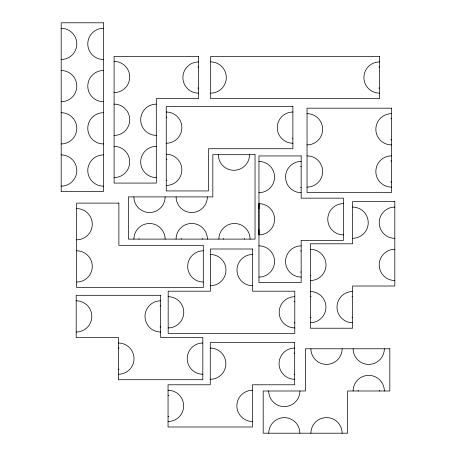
<?xml version="1.0" encoding="UTF-8"?>
<svg xmlns="http://www.w3.org/2000/svg" width="456" height="456" viewBox="0 0 456 456"><rect width="100%" height="100%" fill="white"/><g stroke="black" fill="none" stroke-linecap="round" stroke-linejoin="round"><path stroke-width="0.68" d="M258.951 234.88L258.962 203.644A15.618 15.618 0 0 1 274.575 219.268A15.618 15.618 0 0 1 258.951 234.88L258.957 229.813M258.957 208.711L258.962 203.644M268.692 390.991L268.692 391.402A15.618 15.618 0 0 0 284.225 406.609A15.618 15.618 0 0 0 299.911 391.561L299.917 390.991M310.906 348.783L310.901 349.171A15.618 15.618 0 0 0 326.41 364.395A15.618 15.618 0 0 0 342.12 349.376L342.125 348.783M176.107 196.901L176.107 197.226A15.618 15.618 0 0 0 191.554 212.513A15.618 15.618 0 0 0 207.32 197.556L207.332 196.901M138.96 239.109L138.966 238.625M353.109 348.783L353.109 348.897A15.618 15.618 0 0 0 368.345 364.395A15.618 15.618 0 0 0 384.317 349.649L384.34 348.783M394.816 207.081L393.95 207.104A15.618 15.618 0 0 0 379.204 223.075A15.618 15.618 0 0 0 394.702 238.317L394.816 238.311M76.671 250.811L76.87 250.806A15.618 15.618 0 0 1 92.289 266.127A15.618 15.618 0 0 1 77.457 282.019L76.671 282.036M310.399 275.458L310.906 275.447M156.3 104.145L155.644 104.156A15.618 15.618 0 0 0 140.682 119.922A15.618 15.618 0 0 0 155.975 135.369L156.3 135.369M394.816 249.295L394.223 249.301A15.618 15.618 0 0 0 379.198 265.01A15.618 15.618 0 0 0 394.429 280.52L394.816 280.52M352.608 291.509L352.038 291.509A15.618 15.618 0 0 0 336.99 307.196A15.618 15.618 0 0 0 352.197 322.728L352.608 322.728M294.798 296.702L294.234 296.708A15.618 15.618 0 0 0 279.18 312.388A15.618 15.618 0 0 0 294.382 327.927L294.798 327.927M103.392 112.712L102.856 112.717A15.618 15.618 0 0 0 87.774 128.37A15.618 15.618 0 0 0 102.948 143.936L103.392 143.936M307.042 113.675L307.469 113.675A15.618 15.618 0 0 1 322.66 129.225A15.618 15.618 0 0 1 307.589 144.894L307.042 144.894M168.053 390.279L168.503 390.279A15.618 15.618 0 0 1 183.665 405.851A15.618 15.618 0 0 1 168.577 421.498L168.053 421.498M352.608 207.087L353.098 207.087A15.618 15.618 0 0 1 368.226 222.699A15.618 15.618 0 0 1 353.098 238.306L352.608 238.306M258.957 245.864L259.498 245.864A15.618 15.618 0 0 1 274.575 261.522A15.618 15.618 0 0 1 259.396 277.083L258.957 277.083M76.198 300.8L76.728 300.806A15.618 15.618 0 0 1 91.816 316.447A15.618 15.618 0 0 1 76.654 332.025L76.198 332.025M307.042 155.884L307.64 155.889A15.618 15.618 0 0 1 322.66 171.604A15.618 15.618 0 0 1 307.424 187.108L307.042 187.108M114.091 61.383L114.741 61.389A15.618 15.618 0 0 1 129.709 77.155A15.618 15.618 0 0 1 114.422 92.608L114.091 92.608M292.433 138.128L292.883 138.134M166.252 117.078L166.748 117.089M343.374 203.65L343.134 203.644A15.618 15.618 0 0 0 327.761 219.011A15.618 15.618 0 0 0 342.633 234.863L343.374 234.874M166.252 112.016L167.038 112.034A15.618 15.618 0 0 1 181.87 127.925A15.618 15.618 0 0 1 166.451 143.247L166.252 143.241M156.3 146.353L156.083 146.353A15.618 15.618 0 0 0 140.687 161.692A15.618 15.618 0 0 0 155.536 177.566L156.3 177.578M301.165 161.441L300.949 161.435A15.618 15.618 0 0 0 285.553 176.78A15.618 15.618 0 0 0 300.401 192.649L301.165 192.666M103.392 70.503L103.216 70.498A15.618 15.618 0 0 0 87.78 85.802A15.618 15.618 0 0 0 102.589 101.711L103.392 101.728M210.683 61.913L211.504 61.93A15.618 15.618 0 0 1 226.301 77.856A15.618 15.618 0 0 1 210.843 93.144L210.683 93.144M165.123 196.901L165.123 197.112A15.618 15.618 0 0 1 149.785 212.513A15.618 15.618 0 0 1 133.91 197.665L133.899 196.901M250.093 239.109L250.087 238.454A15.618 15.618 0 0 0 234.321 223.491A15.618 15.618 0 0 0 218.869 238.779L218.869 239.109M384.334 390.991L384.334 390.501A15.618 15.618 0 0 0 368.722 375.373A15.618 15.618 0 0 0 353.115 390.501L353.115 390.991M391.459 139.838A10.551 10.551 0 0 1 390.798 139.815M390.798 118.754A10.551 10.551 0 0 1 391.459 118.737M391.459 182.047A10.551 10.551 0 0 1 390.798 182.029M390.798 160.962A10.551 10.551 0 0 1 391.459 160.945M391.459 187.114A15.618 15.618 0 0 1 375.841 171.496A15.618 15.618 0 0 1 391.459 155.878M391.459 144.905A15.618 15.618 0 0 1 375.841 129.287A15.618 15.618 0 0 1 391.459 113.669M168.714 416.419A10.551 10.551 0 0 1 168.053 416.442M168.053 395.335A10.551 10.551 0 0 1 168.714 395.358M294.679 374.233A10.551 10.551 0 0 1 294.017 374.211M294.017 353.149A10.551 10.551 0 0 1 294.679 353.126M252.47 421.504A15.618 15.618 0 0 1 236.852 405.891A15.618 15.618 0 0 1 252.47 390.273M294.679 379.295A15.618 15.618 0 0 1 279.061 363.677A15.618 15.618 0 0 1 294.679 348.059M210.262 348.059A15.618 15.618 0 0 1 225.88 363.677A15.618 15.618 0 0 1 210.262 379.295M358.171 390.991A10.551 10.551 0 0 1 358.194 390.33M379.255 390.33A10.551 10.551 0 0 1 379.278 390.991M310.895 433.2A15.618 15.618 0 0 1 326.513 417.582A15.618 15.618 0 0 1 342.131 433.2M268.738 433.2A15.567 15.567 0 0 1 284.305 417.633A15.567 15.567 0 0 1 299.871 433.2M181.169 239.109A10.551 10.551 0 0 1 181.186 238.448M202.253 238.448A10.551 10.551 0 0 1 202.27 239.109M223.377 239.109A10.551 10.551 0 0 1 223.394 238.448M244.462 238.448A10.551 10.551 0 0 1 244.479 239.109M249.546 154.687A15.618 15.618 0 0 1 233.928 170.305A15.618 15.618 0 0 1 218.31 154.687M133.893 239.109A15.618 15.618 0 0 1 149.511 223.491A15.618 15.618 0 0 1 165.129 239.109M176.062 239.109A15.658 15.658 0 0 1 191.72 223.451A15.658 15.658 0 0 1 207.377 239.109M203.302 282.042A15.618 15.618 0 0 1 187.684 266.424A15.618 15.618 0 0 1 203.302 250.806M76.671 208.597A15.618 15.618 0 0 1 92.289 224.215A15.618 15.618 0 0 1 76.671 239.833M301.165 187.604A10.551 10.551 0 0 1 300.504 187.581M300.504 166.52A10.551 10.551 0 0 1 301.165 166.497M301.165 272.021A10.551 10.551 0 0 1 300.504 272.004M300.504 250.942A10.551 10.551 0 0 1 301.165 250.92M301.165 277.088A15.618 15.618 0 0 1 285.547 261.47A15.618 15.618 0 0 1 301.165 245.852M258.957 161.435A15.618 15.618 0 0 1 274.575 177.053A15.618 15.618 0 0 1 258.957 192.671M294.798 322.865A10.551 10.551 0 0 1 294.137 322.848M294.137 301.781A10.551 10.551 0 0 1 294.798 301.764M252.59 285.724A15.618 15.618 0 0 1 236.972 270.106A15.618 15.618 0 0 1 252.59 254.488M210.381 254.488A15.618 15.618 0 0 1 225.999 270.106A15.618 15.618 0 0 1 210.381 285.724M168.173 296.696A15.618 15.618 0 0 1 183.791 312.314A15.618 15.618 0 0 1 168.173 327.932M379.523 88.082A10.551 10.551 0 0 1 378.862 88.059M378.862 66.998A10.551 10.551 0 0 1 379.523 66.975M379.523 93.144A15.618 15.618 0 0 1 363.905 77.526A15.618 15.618 0 0 1 379.523 61.908M103.392 186.151A15.618 15.618 0 0 1 87.774 170.533A15.618 15.618 0 0 1 103.392 154.915M103.392 59.525A15.618 15.618 0 0 1 87.774 43.907A15.618 15.618 0 0 1 103.392 28.289M61.184 28.289A15.618 15.618 0 0 1 76.802 43.907A15.618 15.618 0 0 1 61.184 59.525M61.184 70.498A15.618 15.618 0 0 1 76.802 86.116A15.618 15.618 0 0 1 61.184 101.734M61.184 112.706A15.618 15.618 0 0 1 76.802 128.324A15.618 15.618 0 0 1 61.184 143.942M61.184 154.915A15.618 15.618 0 0 1 76.802 170.533A15.618 15.618 0 0 1 61.184 186.151M166.252 154.219A15.618 15.618 0 0 1 181.87 169.837A15.618 15.618 0 0 1 166.252 185.455M292.883 143.247A15.618 15.618 0 0 1 277.265 127.629A15.618 15.618 0 0 1 292.883 112.011M166.913 180.371A10.551 10.551 0 0 1 166.252 180.394M166.252 159.286A10.551 10.551 0 0 1 166.913 159.309M114.091 146.347A15.618 15.618 0 0 1 129.709 161.965A15.618 15.618 0 0 1 114.091 177.583M198.508 93.166A15.618 15.618 0 0 1 182.89 77.549A15.618 15.618 0 0 1 198.508 61.93M114.091 104.099A15.658 15.658 0 0 1 129.749 119.757A15.658 15.658 0 0 1 114.091 135.415M198.508 88.099A10.551 10.551 0 0 1 197.847 88.082M197.847 67.015A10.551 10.551 0 0 1 198.508 66.998M118.412 343.003A15.618 15.618 0 0 1 134.03 358.621A15.618 15.618 0 0 1 118.412 374.239M119.073 369.155A10.551 10.551 0 0 1 118.412 369.172M118.412 348.07A10.551 10.551 0 0 1 119.073 348.093M202.829 374.239A15.618 15.618 0 0 1 187.211 358.621A15.618 15.618 0 0 1 202.829 343.003M160.62 332.031A15.618 15.618 0 0 1 145.002 316.413A15.618 15.618 0 0 1 160.62 300.795M160.62 326.963A10.551 10.551 0 0 1 159.959 326.946M159.959 305.879A10.551 10.551 0 0 1 160.62 305.862M310.399 291.549A15.567 15.567 0 0 1 325.96 307.116A15.567 15.567 0 0 1 310.399 322.683M310.399 249.29A15.618 15.618 0 0 1 326.017 264.907A15.618 15.618 0 0 1 310.399 280.525M352.608 317.667A10.551 10.551 0 0 1 351.947 317.65M351.947 296.582A10.551 10.551 0 0 1 352.608 296.565M311.06 317.65A10.551 10.551 0 0 1 310.399 317.667M310.399 296.565A10.551 10.551 0 0 1 311.06 296.582M103.392 22.8L61.184 22.8L61.184 191.64L103.392 191.64L103.392 22.8M198.508 56.441L114.091 56.441L114.091 183.073L156.3 183.073L156.3 98.65L198.508 98.65L198.508 56.441M379.523 56.424L210.683 56.424L210.683 98.633L379.523 98.633L379.523 56.424M292.883 106.522L166.252 106.522L166.252 190.944L208.46 190.944L208.46 148.736L292.883 148.736L292.883 106.522M391.459 108.18L307.042 108.18L307.042 192.603L391.459 192.603L391.459 108.18M255.035 154.687L212.827 154.687L212.827 196.901L128.404 196.901L128.404 239.109L255.035 239.109L255.035 154.687M301.165 155.946L258.957 155.946L258.957 282.577L301.165 282.577L301.165 240.369L343.374 240.369L343.374 198.155L301.165 198.155L301.165 155.946M394.816 201.592L352.608 201.592L352.608 243.8L310.399 243.8L310.399 328.223L352.608 328.223L352.608 286.015L394.816 286.015L394.816 201.592M118.885 203.108L76.671 203.108L76.671 287.525L203.302 287.525L203.302 245.317L118.885 245.317L118.885 203.108M252.59 248.999L210.381 248.999L210.381 291.207L168.173 291.207L168.173 333.421L294.798 333.421L294.798 291.207L252.59 291.207L252.59 248.999M160.62 295.306L76.198 295.306L76.198 337.52L118.412 337.52L118.412 379.728L202.829 379.728L202.829 337.52L160.62 337.52L160.62 295.306M294.679 342.576L210.262 342.576L210.262 384.784L168.053 384.784L168.053 426.993L252.47 426.993L252.47 384.784L294.679 384.784L294.679 342.576M389.829 348.783L305.412 348.783L305.412 390.991L263.197 390.991L263.197 433.2L347.62 433.2L347.62 390.991L389.829 390.991L389.829 348.783"/></g></svg>
